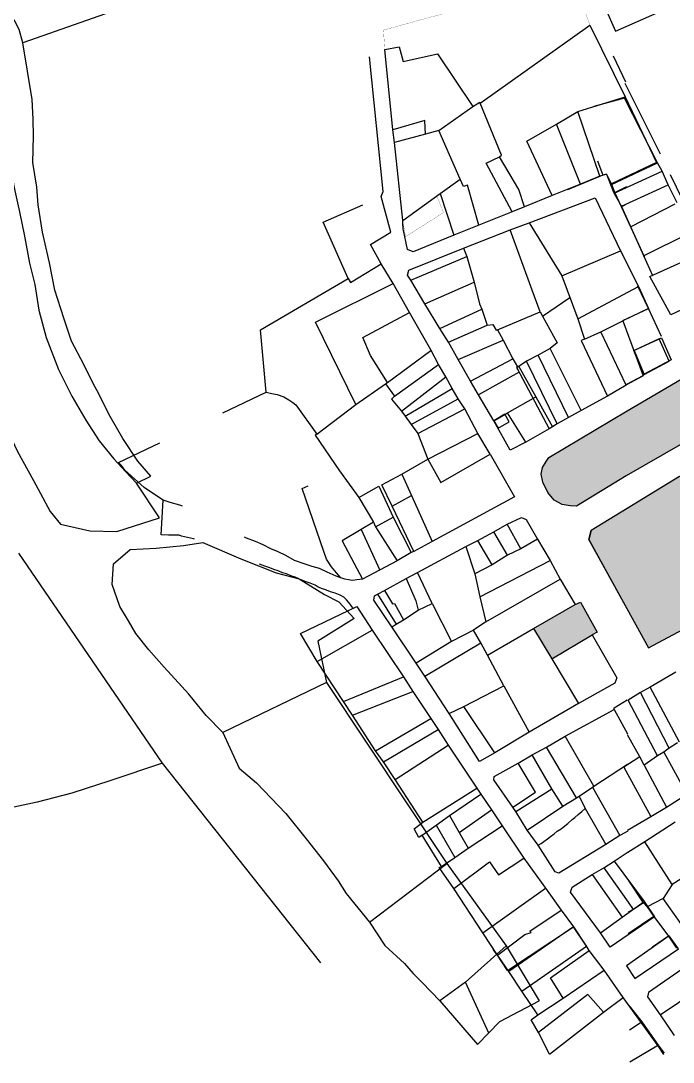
# Model space of a CAD drawing. Header units: millimetres. Extents: x 605783 to 624057, y 1302882 to 1324092.
# Drawn here: x 622509 to 622846, y 1322470 to 1323007 of the extents above; entities that cross this region are included whole.
import ezdxf

# ---------------------------------------------------------------- set-up
doc = ezdxf.new("R2010")
doc.units = ezdxf.units.MM
doc.linetypes.add('DGN Style 2', pattern=[90.06457, 54.038742, -36.025828])
for name, color, linetype in [('-2', 1, 'Continuous'), ('CVL_CUADCON_LIN', 8, 'Continuous'), ('CVL_CUADCON_TIT', 1, 'Continuous')]:
    doc.layers.add(name, color=color, linetype=linetype)
doc.layers.add('Nivel 2', color=7, linetype='Continuous', lineweight=0)
doc.layers.add('Nivel 3', color=7, linetype='Continuous', lineweight=0)

msp = doc.modelspace()

# ---------------------------------------------------------------- hatches: boundary and pattern name
at = {"true_color": 0xc7c8ca}
h = msp.add_hatch(color=9, dxfattribs=at)
h.dxf.hatch_style = 1
h.paths.add_polyline_path([(622853.137, 1322771.514), (622849.656, 1322772.135), (622803.968, 1322744.188), (622802.791, 1322739.612), (622822.492, 1322703.813), (622833.631, 1322683.571), (622895.25, 1322716.511), (622895.032, 1322720.395)])
h.paths.add_polyline_path([(622869.768, 1322799.898), (622870.629, 1322800.638), (622871.741, 1322802.242), (622872.368, 1322804.327), (622873.116, 1322808.013), (622873.214, 1322808.978), (622860.367, 1322828.172), (622822.53, 1322806.099), (622782.019, 1322781.976), (622780.78, 1322779.93), (622778.895, 1322776.848), (622778.046, 1322773.323), (622778.969, 1322769.274), (622781.604, 1322763.863), (622784.788, 1322759.945), (622788.927, 1322757.644), (622793.185, 1322756.918), (622796.332, 1322756.838), (622822.106, 1322772.451)])
h.paths.add_polyline_path([(622798.461, 1322707.165), (622795.683, 1322706.048), (622774.155, 1322693.596), (622783.691, 1322677.955), (622804.481, 1322690.287), (622807.085, 1322691.711)])

# ---------------------------------------------------------------- linework, layer by layer
at = {"layer": '-2', "color": 1, "linetype": 'Continuous'}
for p, q in [((622569.057, 1322768.663), (622576.521, 1322772.284)), ((622582.605, 1322624.123), (622508.398, 1322732.593)), ((622667.296, 1322665.675), (622613.764, 1322639.848)), ((622667.296, 1322665.675), (622729.437, 1322572.267)), ((622664.321, 1322521.054), (622582.605, 1322624.123)), ((622689.516, 1322542.019), (622729.437, 1322572.267)), ((622729.437, 1322572.267), (622760.109, 1322529.769)), ((622760.109, 1322529.769), (622739.037, 1322510.986)), ((622760.109, 1322529.769), (622777.166, 1322501.355)), ((622739.037, 1322510.986), (622725.828, 1322501.41)), ((622751.067, 1322484.736), (622739.037, 1322510.986)), ((622725.828, 1322501.41), (622745.321, 1322478.782)), ((622756.812, 1322490.691), (622777.166, 1322501.355)), ((622745.321, 1322478.782), (622756.812, 1322490.691))]:
    msp.add_line(p, q, dxfattribs=at)
for points in [[(622510.376, 1322995.999), (622508.521, 1323002.913), (622506.347, 1323007.292), (622502.434, 1323013.242), (622500.507, 1323017.361), (622496.406, 1323025.859), (622490.372, 1323038.221), (622486.974, 1323044.412), (622483.1, 1323051.887), (622479.474, 1323059.101), (622476.818, 1323064.51), (622475.465, 1323071.157), (622475.774, 1323083.101), (622474.447, 1323090.765), (622473.153, 1323099.699), (622472.711, 1323102.253), (622468.955, 1323114.302)], [(622789.887, 1323062.525), (622816.536, 1323002.075), (622907.289, 1323042.199)], [(622602.419, 1323036.852), (622602.202, 1323028.466), (622510.376, 1322995.999)], [(622488.796, 1323006.729), (622495.012, 1322991.564), (622497.685, 1322977), (622500.098, 1322962.188), (622501.673, 1322954.264), (622503.142, 1322942.274), (622503.895, 1322932.082), (622506.367, 1322919.558), (622508.631, 1322908.818), (622511.357, 1322896.287), (622513.79, 1322882.238), (622516.556, 1322871.231), (622518.754, 1322857.951), (622522.457, 1322843.869), (622528.894, 1322827.427), (622535.651, 1322813.52), (622542.955, 1322801.125), (622549.798, 1322790.522), (622557.435, 1322781.169), (622563.366, 1322774.659), (622569.057, 1322768.663)], [(622450.174, 1322997.3), (622454.079, 1322981.178), (622453.457, 1322966.953), (622453.468, 1322957.544), (622458.16, 1322942.419), (622461.276, 1322925.3), (622464.418, 1322909.198), (622466.408, 1322897.703), (622472.207, 1322876.192), (622479.288, 1322855.156), (622486.616, 1322833.86), (622492.806, 1322817.679), (622500.246, 1322800.702), (622507.719, 1322784.997), (622515.974, 1322770.034), (622519.613, 1322763.328), (622524.456, 1322754.048), (622529.88, 1322747.551), (622545.04, 1322744.107), (622559.009, 1322743.746), (622581.049, 1322750.806), (622569.057, 1322768.663)], [(622576.521, 1322772.284), (622569.86, 1322780.085), (622562.028, 1322791.731), (622555.46, 1322803.09), (622548.696, 1322816.743), (622546.997, 1322819.839), (622541.919, 1322829.888), (622535.624, 1322842.002), (622531.609, 1322853.804), (622526.903, 1322868.421), (622524.217, 1322882.477), (622520.56, 1322898.338), (622518.381, 1322912.381), (622517.602, 1322921.556), (622515.644, 1322934.322), (622515.992, 1322947.791), (622515.714, 1322956.698), (622515.215, 1322966.883), (622510.376, 1322995.999)], [(622557.306, 1322727.006), (622565.885, 1322734.414), (622579.372, 1322735.083), (622593.387, 1322736.501), (622603.339, 1322738.024), (622622.946, 1322729.634), (622641.31, 1322722.293), (622653.175, 1322719.189), (622666.185, 1322711.224), (622673.713, 1322707.469), (622681.624, 1322698.873), (622662.767, 1322687.154), (622667.296, 1322665.675)], [(622613.764, 1322639.848), (622605.098, 1322648.718), (622596.23, 1322659.628), (622583.377, 1322673.692), (622575.473, 1322682.543), (622568.832, 1322691.106), (622564.933, 1322697.565), (622560.551, 1322705.053), (622556.522, 1322716.346), (622557.306, 1322727.006)], [(622613.764, 1322639.848), (622622.187, 1322621.575), (622631.14, 1322613.969), (622646.233, 1322598.066), (622656.826, 1322585.078), (622665.68, 1322573.66), (622673.291, 1322563.291), (622677.445, 1322556.826), (622689.516, 1322542.019)], [(622582.605, 1322624.123), (622555.426, 1322614.908), (622535.692, 1322608.552), (622517.782, 1322603.928), (622498.361, 1322599.853), (622482.548, 1322597.718), (622468.8, 1322596.802), (622452.558, 1322597.73), (622446.033, 1322600.95)], [(622689.516, 1322542.019), (622697.335, 1322529.865), (622707.518, 1322520.701), (622711.959, 1322515.5), (622716.666, 1322510.801), (622725.828, 1322501.41)]]:
    msp.add_lwpolyline(points, dxfattribs=at)
at = {"color": 1}
for points in [[(622753.757, 1322800.919), (622759.429, 1322804.255)], [(622753.757, 1322800.919), (622755.897, 1322797.051)]]:
    msp.add_lwpolyline(points, dxfattribs=at)
msp.add_lwpolyline([(622753.757, 1322800.919), (622755.897, 1322797.051), (622761.569, 1322800.388), (622759.429, 1322804.255)], close=True, dxfattribs=at)
at = {"layer": 'CVL_CUADCON_LIN', "color": 1, "ltscale": 0.5, "const_width": 0.1, "flags": 128}
for points in [[(622697.368, 1322992.589), (622696.677, 1323002.649), (622753.324, 1323018.201), (622791.608, 1323036.46), (622803.327, 1323005.185)], [(622706.614, 1322904.276), (622724.269, 1322917.065)], [(622724.269, 1322917.065), (622727.643, 1322908.398), (622708.128, 1322895.983)], [(622706.614, 1322904.276), (622708.128, 1322895.983)]]:
    msp.add_lwpolyline(points, dxfattribs=at)
msp.add_lwpolyline([(622706.614, 1322904.276), (622724.269, 1322917.065), (622727.643, 1322908.398), (622708.128, 1322895.983)], close=True, dxfattribs=at)
at = {"layer": 'CVL_CUADCON_TIT', "color": 1, "lineweight": 30, "ltscale": 0.5, "flags": 128}
msp.add_lwpolyline([(622845.102, 1322855.522), (622834.255, 1322875.38), (622864.802, 1322889.15), (622872.558, 1322868.562)], close=True, dxfattribs=at)
msp.add_lwpolyline([(622825.973, 1322837.127), (622840.303, 1322843.783), (622845.26, 1322832.319), (622831.061, 1322824.709), (622825.973, 1322837.127)], dxfattribs=at)
at = {"layer": 'CVL_CUADCON_TIT', "color": 1, "ltscale": 0.5, "flags": 128}
msp.add_lwpolyline([(622831.294, 1322824.817), (622844.171, 1322831.719), (622839.039, 1322843.198), (622826.206, 1322837.235), (622831.294, 1322824.817)], dxfattribs=at)
at = {"layer": 'Nivel 2', "color": 1, "linetype": 'DGN Style 2', "lineweight": -3}
for p, q in [((622701.46, 1322951.182), (622697.368, 1322992.589)), ((622904.162, 1322981.759), (622839.685, 1322938.649)), ((622839.685, 1322938.649), (622821.542, 1322975.013)), ((622706.614, 1322904.276), (622702.384, 1322944.668)), ((622840.607, 1322929.816), (622838.255, 1322934.073)), ((622725.949, 1322918.324), (622736.357, 1322925.697)), ((622815.913, 1322918.362), (622840.607, 1322929.816)), ((622843.707, 1322922.668), (622840.607, 1322929.816)), ((622819.544, 1322911.648), (622843.707, 1322922.668)), ((622848.44, 1322913.47), (622843.707, 1322922.668)), ((622706.614, 1322904.276), (622725.949, 1322918.324)), ((622725.949, 1322918.324), (622732.962, 1322896.761)), ((622854.469, 1322897.548), (622831.07, 1322885.998)), ((622633.23, 1322847.896), (622678.485, 1322874.405)), ((622778.834, 1322854.935), (622792.895, 1322864.624)), ((622777.537, 1322857.107), (622778.834, 1322854.935)), ((622698.799, 1322820.724), (622721.105, 1322837.234)), ((622776.495, 1322834.781), (622770.599, 1322831.635)), ((622782.751, 1322838.305), (622776.495, 1322834.781)), ((622792.257, 1322802.513), (622776.495, 1322834.781)), ((622798.768, 1322806.162), (622782.751, 1322838.305)), ((622786.436, 1322799.239), (622770.599, 1322831.635)), ((622682.486, 1322809.24), (622697.674, 1322819.896)), ((622697.674, 1322819.896), (622698.799, 1322820.724)), ((622662.275, 1322794.057), (622682.486, 1322809.24)), ((622706.231, 1322773.263), (622719.639, 1322781.116)), ((622673.909, 1322775.016), (622683.972, 1322761.225)), ((622683.972, 1322761.225), (622691.559, 1322748.601)), ((622701.112, 1322756.795), (622711.146, 1322762.392)), ((622712.421, 1322733.336), (622701.112, 1322756.795)), ((622691.559, 1322748.601), (622692.575, 1322746.203)), ((622701.74, 1322751.198), (622710.969, 1322732.867)), ((622692.575, 1322746.203), (622703.74, 1322728.488)), ((622739.153, 1322735.955), (622743.806, 1322721.885)), ((622760.659, 1322731.484), (622752.739, 1322726.552)), ((622752.739, 1322726.552), (622743.806, 1322721.885)), ((622743.806, 1322721.885), (622746.45, 1322709.917)), ((622746.45, 1322709.917), (622749.516, 1322697.005)), ((622714.649, 1322703.127), (622721.766, 1322706.541)), ((622707.083, 1322698.116), (622714.649, 1322703.127)), ((622700.928, 1322694.464), (622703.253, 1322695.891)), ((622703.253, 1322695.891), (622707.083, 1322698.116)), ((622743.101, 1322692.796), (622731.795, 1322686.957)), ((622746.968, 1322686.179), (622743.101, 1322692.796)), ((622731.795, 1322686.957), (622713.606, 1322675.719)), ((622750.354, 1322679.82), (622746.968, 1322686.179)), ((622758.848, 1322663.96), (622750.354, 1322679.82)), ((622718.08, 1322668.943), (622713.606, 1322675.719)), ((622730.651, 1322649.716), (622718.08, 1322668.943)), ((622711.806, 1322661.15), (622721.106, 1322647.214)), ((622758.848, 1322663.96), (622771.878, 1322640.027)), ((622721.106, 1322647.214), (622724.855, 1322641.537)), ((622724.855, 1322641.537), (622730.103, 1322633.433)), ((622756.093, 1322566.358), (622769.23, 1322575.077)), ((622733.048, 1322559.41), (622751.44, 1322573.06)), ((622855.705, 1322533.613), (622841.125, 1322554.273))]:
    msp.add_line(p, q, dxfattribs=at)
at = {"layer": 'Nivel 2', "color": 1, "linetype": 'Continuous', "lineweight": -3}
for p, q in [((622815.4, 1322989.393), (622821.608, 1322975.892)), ((622797.081, 1322960.598), (622821.428, 1322968.22)), ((622821.428, 1322968.22), (622837.73, 1322934.194)), ((622725.318, 1322950.779), (622742.91, 1322963.115)), ((622786.073, 1322954.069), (622797.081, 1322960.598)), ((622808.491, 1322927.228), (622797.081, 1322960.598)), ((622798.422, 1322923.079), (622786.073, 1322954.069)), ((622702.384, 1322944.668), (622701.46, 1322951.182)), ((622718.369, 1322948.888), (622702.384, 1322944.668)), ((622725.318, 1322950.779), (622718.369, 1322948.888)), ((622736.357, 1322925.697), (622725.318, 1322950.779)), ((622814.068, 1322922.697), (622838.255, 1322934.073)), ((622837.73, 1322934.194), (622814.442, 1322923.335)), ((622809.96, 1322927.809), (622791.727, 1322920.114)), ((622808.491, 1322927.228), (622798.422, 1322923.079)), ((622812.016, 1322928.122), (622809.96, 1322927.809)), ((622814.068, 1322922.697), (622812.016, 1322928.122)), ((622798.422, 1322923.079), (622783.841, 1322917.194)), ((622815.913, 1322918.362), (622814.068, 1322922.697)), ((622816.248, 1322918.744), (622814.442, 1322923.335)), ((622816.248, 1322918.744), (622822.322, 1322921.888)), ((622783.841, 1322917.194), (622769.541, 1322911.434)), ((622819.544, 1322911.648), (622815.913, 1322918.362)), ((622819.549, 1322911.394), (622816.248, 1322918.744)), ((622763.219, 1322908.876), (622745.937, 1322901.975)), ((622769.541, 1322911.434), (622763.219, 1322908.876)), ((622824.486, 1322901.054), (622819.544, 1322911.648)), ((622819.549, 1322911.394), (622822.051, 1322912.819)), ((622831.417, 1322885.567), (622819.549, 1322911.394)), ((622847.122, 1322912.83), (622824.486, 1322901.054)), ((622762.107, 1322899.535), (622771.918, 1322903.178)), ((622771.918, 1322903.178), (622788.77, 1322875.703)), ((622745.937, 1322901.975), (622732.962, 1322896.761)), ((622738.097, 1322890.08), (622762.107, 1322899.535)), ((622831.07, 1322885.998), (622824.486, 1322901.054)), ((622738.097, 1322890.08), (622739.677, 1322885.644)), ((622788.77, 1322875.703), (622819.188, 1322888.706)), ((622819.188, 1322888.706), (622828.34, 1322870.197)), ((622701.608, 1322871.722), (622695.468, 1322881.868)), ((622710.817, 1322873.592), (622739.677, 1322885.644)), ((622739.677, 1322885.644), (622743.45, 1322872.42)), ((622835.717, 1322875.683), (622831.07, 1322885.998)), ((622710.085, 1322856.777), (622701.608, 1322871.722)), ((622717.976, 1322861.327), (622710.817, 1322873.592)), ((622717.976, 1322861.327), (622743.45, 1322872.42)), ((622788.77, 1322875.703), (622797.021, 1322853.544)), ((622797.021, 1322853.544), (622828.34, 1322870.197)), ((622833.533, 1322858.812), (622828.03, 1322870.368)), ((622725.765, 1322848.548), (622717.976, 1322861.327)), ((622721.209, 1322837.462), (622710.085, 1322856.777)), ((622725.765, 1322848.548), (622747.52, 1322858.457)), ((622747.52, 1322858.457), (622750.204, 1322850.326)), ((622755.535, 1322847.887), (622777.537, 1322857.107)), ((622820.349, 1322852.713), (622833.533, 1322858.812)), ((622840.307, 1322844.38), (622833.533, 1322858.812)), ((622730.286, 1322841.416), (622750.204, 1322850.326)), ((622797.021, 1322853.544), (622800.493, 1322843.067)), ((622808.909, 1322846.901), (622820.314, 1322852.511)), ((622636.173, 1322815.673), (622633.23, 1322847.896)), ((622730.286, 1322841.416), (622725.765, 1322848.548)), ((622755.535, 1322847.887), (622758.424, 1322842.473)), ((622800.493, 1322843.067), (622808.909, 1322846.901)), ((622735.222, 1322832.578), (622730.286, 1322841.416)), ((622735.222, 1322832.578), (622758.424, 1322842.473)), ((622758.424, 1322842.473), (622763.58, 1322832.87)), ((622725.116, 1322829.878), (622721.209, 1322837.462)), ((622702.33, 1322813.55), (622725.116, 1322829.878)), ((622728.936, 1322823.667), (622725.116, 1322829.878)), ((622741.58, 1322821.413), (622735.222, 1322832.578)), ((622741.58, 1322821.413), (622763.58, 1322832.87)), ((622763.58, 1322832.87), (622765.975, 1322828.832)), ((622765.975, 1322828.832), (622766.534, 1322828.852)), ((622766.534, 1322828.852), (622775.335, 1322813.294)), ((622705.932, 1322805.868), (622728.936, 1322823.667)), ((622732.249, 1322817.512), (622728.936, 1322823.667)), ((622822.327, 1322819.76), (622830.742, 1322824.239)), ((622697.674, 1322819.896), (622702.33, 1322813.55)), ((622707.911, 1322803.257), (622732.249, 1322817.512)), ((622735.342, 1322812.147), (622732.249, 1322817.512)), ((622745.847, 1322814.258), (622741.58, 1322821.413)), ((622821.977, 1322819.207), (622812.349, 1322813.555)), ((622710.964, 1322798.985), (622735.342, 1322812.147)), ((622738.716, 1322807.033), (622735.342, 1322812.147)), ((622753.757, 1322800.919), (622745.847, 1322814.258)), ((622760.73, 1322805.021), (622775.335, 1322813.294)), ((622775.335, 1322813.294), (622784.06, 1322797.737)), ((622812.349, 1322813.555), (622798.768, 1322806.162)), ((622714.444, 1322794.302), (622738.716, 1322807.033)), ((622745.465, 1322794.34), (622738.716, 1322807.033)), ((622705.932, 1322805.868), (622707.911, 1322803.257)), ((622707.911, 1322803.257), (622710.964, 1322798.985)), ((622753.757, 1322800.919), (622760.73, 1322805.021)), ((622770.144, 1322789.839), (622760.73, 1322805.021)), ((622792.257, 1322802.513), (622786.436, 1322799.239)), ((622798.768, 1322806.162), (622792.257, 1322802.513)), ((622710.964, 1322798.985), (622714.444, 1322794.302)), ((622782.297, 1322796.712), (622770.144, 1322789.839)), ((622784.06, 1322797.737), (622782.297, 1322796.712)), ((622786.436, 1322799.239), (622784.06, 1322797.737)), ((622714.444, 1322794.302), (622719.639, 1322781.116)), ((622719.639, 1322781.116), (622745.465, 1322794.34)), ((622751.828, 1322783.684), (622745.465, 1322794.34)), ((622706.231, 1322773.263), (622711.146, 1322762.392)), ((622711.146, 1322762.392), (622721.893, 1322738.634)), ((622691.559, 1322748.601), (622685.123, 1322744.799)), ((622692.575, 1322746.203), (622701.74, 1322751.198)), ((622753.725, 1322743.492), (622760.62, 1322747.467)), ((622767.547, 1322734.773), (622760.62, 1322747.467)), ((622685.123, 1322744.799), (622694.833, 1322723.77)), ((622745.404, 1322739.073), (622753.725, 1322743.492)), ((622760.659, 1322731.484), (622753.725, 1322743.492)), ((622739.153, 1322735.955), (622745.404, 1322739.073)), ((622752.739, 1322726.552), (622745.404, 1322739.073)), ((622776.203, 1322739.748), (622767.547, 1322734.773)), ((622776.203, 1322739.748), (622782.792, 1322728.734)), ((622714.213, 1322722.494), (622739.153, 1322735.955)), ((622767.547, 1322734.773), (622760.659, 1322731.484)), ((622703.74, 1322728.488), (622685.925, 1322719.051)), ((622746.45, 1322709.917), (622782.792, 1322728.734)), ((622782.792, 1322728.734), (622788.023, 1322719.08)), ((622708.369, 1322719.424), (622714.213, 1322722.494)), ((622721.766, 1322706.541), (622714.213, 1322722.494)), ((622697.136, 1322713.228), (622708.369, 1322719.424)), ((622749.516, 1322697.005), (622788.023, 1322719.08)), ((622788.023, 1322719.08), (622795.683, 1322706.048)), ((622693.664, 1322711.355), (622697.136, 1322713.228)), ((622693.664, 1322711.355), (622703.253, 1322695.891)), ((622682.861, 1322704.977), (622690.858, 1322692.73)), ((622721.766, 1322706.541), (622731.795, 1322686.957)), ((622774.155, 1322693.596), (622795.683, 1322706.048)), ((622713.606, 1322675.719), (622700.928, 1322694.464)), ((622749.516, 1322697.005), (622743.101, 1322692.796)), ((622750.354, 1322679.82), (622774.155, 1322693.596)), ((622774.155, 1322693.596), (622783.691, 1322677.955)), ((622662.463, 1322676.557), (622690.858, 1322692.73)), ((622690.858, 1322692.73), (622707.06, 1322668.64)), ((622783.691, 1322677.955), (622804.481, 1322690.287)), ((622804.481, 1322690.287), (622817.2, 1322668.136)), ((622718.08, 1322668.943), (622746.968, 1322686.179)), ((622783.691, 1322677.955), (622797.491, 1322654.829)), ((622676.087, 1322655.973), (622662.463, 1322676.557)), ((622676.087, 1322655.973), (622707.06, 1322668.64)), ((622707.06, 1322668.64), (622711.806, 1322661.15)), ((622680.76, 1322648.839), (622711.806, 1322661.15)), ((622738.176, 1322653.279), (622758.848, 1322663.96)), ((622849.636, 1322634.984), (622834.393, 1322663.31)), ((622680.76, 1322648.839), (622676.087, 1322655.973)), ((622838.158, 1322627.825), (622823.141, 1322656.61)), ((622844.187, 1322631.837), (622829.349, 1322660.648)), ((622730.651, 1322649.716), (622738.176, 1322653.279)), ((622754.176, 1322629.344), (622738.176, 1322653.279)), ((622797.491, 1322654.829), (622771.878, 1322640.027)), ((622790.566, 1322637.996), (622815.916, 1322651.86)), ((622815.916, 1322651.86), (622822.639, 1322639.168)), ((622692.553, 1322630.433), (622680.76, 1322648.839)), ((622692.553, 1322630.433), (622721.106, 1322647.214)), ((622696.76, 1322624.853), (622724.855, 1322641.537)), ((622771.878, 1322640.027), (622754.176, 1322629.344)), ((622780.963, 1322632.318), (622790.566, 1322637.996)), ((622805.379, 1322612.141), (622790.566, 1322637.996)), ((622829.042, 1322627.33), (622822.726, 1322638.756)), ((622848.571, 1322634.522), (622844.187, 1322631.837)), ((622696.76, 1322624.853), (622692.553, 1322630.433)), ((622702.732, 1322615.649), (622730.103, 1322633.433)), ((622730.103, 1322633.433), (622744.876, 1322611.186)), ((622773.433, 1322628.324), (622780.963, 1322632.318)), ((622796.407, 1322606.152), (622780.963, 1322632.318)), ((622841.503, 1322629.693), (622838.158, 1322627.825)), ((622844.187, 1322631.837), (622841.503, 1322629.693)), ((622841.503, 1322629.693), (622853.445, 1322608.108)), ((622702.732, 1322615.649), (622696.76, 1322624.853)), ((622766.18, 1322624.098), (622773.433, 1322628.324)), ((622783.687, 1322610.872), (622773.433, 1322628.324)), ((622805.379, 1322612.141), (622822.657, 1322623.642)), ((622831.293, 1322623.073), (622829.042, 1322627.33)), ((622838.158, 1322627.825), (622831.293, 1322623.073)), ((622831.293, 1322623.073), (622842.93, 1322601.309)), ((622717.026, 1322593.56), (622702.732, 1322615.649)), ((622717.026, 1322593.56), (622744.876, 1322611.186)), ((622730.794, 1322596.988), (622746.926, 1322608.093)), ((622744.876, 1322611.186), (622746.926, 1322608.093)), ((622746.926, 1322608.093), (622752.503, 1322599.909)), ((622764.96, 1322599.181), (622783.687, 1322610.872)), ((622789.306, 1322601.874), (622783.687, 1322610.872)), ((622797.71, 1322606.979), (622804.715, 1322611.766)), ((622804.715, 1322611.766), (622805.379, 1322612.141)), ((622804.715, 1322611.766), (622818.775, 1322586.731)), ((622789.306, 1322601.874), (622796.407, 1322606.152)), ((622796.407, 1322606.152), (622797.71, 1322606.979)), ((622797.71, 1322606.979), (622800.768, 1322600.699)), ((622723.865, 1322592.123), (622730.794, 1322596.988)), ((622730.794, 1322596.988), (622735.833, 1322588.326)), ((622735.833, 1322588.326), (622752.503, 1322599.909)), ((622752.503, 1322599.909), (622757.978, 1322591.751)), ((622764.96, 1322599.181), (622763.509, 1322601.279)), ((622770.901, 1322589.444), (622764.96, 1322599.181)), ((622770.901, 1322589.444), (622789.306, 1322601.874)), ((622800.768, 1322600.699), (622811.467, 1322582.125)), ((622716.602, 1322586.957), (622723.865, 1322592.123)), ((622723.865, 1322592.123), (622733.617, 1322575.311)), ((622740.496, 1322580.151), (622757.978, 1322591.751)), ((622757.978, 1322591.751), (622769.23, 1322575.077)), ((622726.59, 1322570.804), (622716.602, 1322586.957)), ((622735.833, 1322588.326), (622740.496, 1322580.151)), ((622776.534, 1322581.768), (622770.901, 1322589.444)), ((622818.775, 1322586.731), (622811.467, 1322582.125)), ((622822.833, 1322588.904), (622818.775, 1322586.731)), ((622831.619, 1322583.512), (622822.903, 1322577.888)), ((622845.772, 1322561.351), (622831.619, 1322583.512)), ((622726.59, 1322570.804), (622733.617, 1322575.311)), ((622733.617, 1322575.311), (622740.496, 1322580.151)), ((622769.23, 1322575.077), (622780.442, 1322559.446)), ((622815.77, 1322573.47), (622823.029, 1322578.28)), ((622751.44, 1322573.06), (622756.093, 1322566.358)), ((622804.402, 1322566.564), (622810.429, 1322570.064)), ((622810.429, 1322570.064), (622815.77, 1322573.47)), ((622810.429, 1322570.064), (622822.99, 1322552.286)), ((622815.77, 1322573.47), (622831.32, 1322552.665)), ((622804.402, 1322566.564), (622819.889, 1322544.514)), ((622858.339, 1322569.378), (622845.772, 1322561.351)), ((622748.068, 1322536.449), (622733.048, 1322559.41)), ((622748.068, 1322536.449), (622780.442, 1322559.446)), ((622780.442, 1322559.446), (622788.5, 1322548.138)), ((622830.898, 1322551.995), (622823.21, 1322563.619)), ((622845.772, 1322561.351), (622841.125, 1322554.273)), ((622841.125, 1322554.273), (622832.837, 1322549.819)), ((622819.889, 1322544.514), (622831.32, 1322552.665)), ((622822.99, 1322552.286), (622825.605, 1322548.59)), ((622825.983, 1322548.75), (622823.044, 1322547.061)), ((622830.898, 1322551.995), (622825.983, 1322548.75)), ((622832.837, 1322549.819), (622830.898, 1322551.995)), ((622832.837, 1322549.819), (622836.284, 1322544.984)), ((622788.5, 1322548.138), (622794.859, 1322539.566)), ((622808.815, 1322536.512), (622819.889, 1322544.514)), ((622836.284, 1322544.984), (622822.984, 1322535.862)), ((622836.284, 1322544.984), (622843.941, 1322534.731)), ((622760.815, 1322517.068), (622794.859, 1322539.566)), ((622794.859, 1322539.566), (622761.439, 1322516.531)), ((622794.859, 1322539.566), (622800.806, 1322530.362)), ((622801.495, 1322529.656), (622794.859, 1322539.566)), ((622755.566, 1322524.969), (622748.068, 1322536.449)), ((622813.714, 1322529.021), (622808.815, 1322536.512)), ((622843.941, 1322534.731), (622835.556, 1322529.11)), ((622843.941, 1322534.731), (622847.952, 1322528.501)), ((622756.057, 1322524.196), (622753.391, 1322527.926)), ((622768.224, 1322506.264), (622801.495, 1322529.656)), ((622800.806, 1322530.362), (622802.107, 1322528.495)), ((622803.003, 1322527.358), (622801.495, 1322529.656)), ((622810.704, 1322517.134), (622803.003, 1322527.358)), ((622760.815, 1322517.068), (622755.566, 1322524.969)), ((622761.439, 1322516.531), (622756.057, 1322524.196)), ((622768.224, 1322506.264), (622761.439, 1322516.531)), ((622789.498, 1322502.784), (622810.704, 1322517.134)), ((622820.46, 1322503.083), (622810.704, 1322517.134)), ((622776.419, 1322494.106), (622768.224, 1322506.264)), ((622839.549, 1322494.046), (622861.893, 1322509.205)), ((622776.419, 1322494.106), (622789.498, 1322502.784)), ((622810.286, 1322495.448), (622820.46, 1322503.083)), ((622830.021, 1322490), (622820.46, 1322503.083)), ((622782.468, 1322473.788), (622810.286, 1322495.448)), ((622830.248, 1322490.423), (622823.834, 1322498.787)), ((622772.892, 1322491.596), (622776.419, 1322494.106)), ((622776.706, 1322485.062), (622772.892, 1322491.596)), ((622830.248, 1322490.423), (622823.823, 1322486.262)), ((622838.523, 1322478.144), (622830.021, 1322490)), ((622838.645, 1322478.44), (622830.248, 1322490.423)), ((622839.549, 1322494.046), (622846.843, 1322483.477)), ((622782.468, 1322473.788), (622776.706, 1322485.062)), ((622838.645, 1322478.44), (622823.841, 1322469.671)), ((622841.826, 1322474.245), (622838.645, 1322478.44)), ((622841.488, 1322473.649), (622838.523, 1322478.144))]:
    msp.add_line(p, q, dxfattribs=at)
at = {"layer": 'Nivel 2', "color": 1, "linetype": 'ByBlock', "lineweight": -3}
msp.add_line((622821.977, 1322819.207), (622808.909, 1322846.901), dxfattribs=at)
at = {"layer": 'Nivel 2', "color": 1, "linetype": 'Continuous', "lineweight": -3, "flags": 128}
for points in [[(622746.583, 1322964.86), (622803.327, 1323005.185), (622821.428, 1322968.22)], [(622697.368, 1322992.589), (622704.719, 1322994.019), (622706.925, 1322986.375), (622724.558, 1322990.452), (622742.91, 1322963.115)], [(622695.572, 1322916.654), (622696.461, 1322919.212), (622689.511, 1322988.902)], [(622742.91, 1322963.115), (622746.461, 1322965.344), (622746.583, 1322964.86)], [(622756.53, 1322937.246), (622757.655, 1322938.074), (622746.583, 1322964.86)], [(622718.369, 1322948.888), (622718.06, 1322955.904), (622701.46, 1322951.182)], [(622783.841, 1322917.194), (622770.751, 1322945.218), (622786.073, 1322954.069)], [(622763.219, 1322908.876), (622749.666, 1322933.881), (622756.53, 1322937.246)], [(622769.541, 1322911.434), (622766.51, 1322920.381), (622756.53, 1322937.246)], [(622745.937, 1322901.975), (622740.133, 1322922.612), (622738.018, 1322921.895), (622736.357, 1322925.697)], [(622814.442, 1322923.335), (622811.852, 1322928.238), (622808.491, 1322927.228)], [(622695.468, 1322881.868), (622690.011, 1322891.855), (622700.435, 1322898.312), (622695.572, 1322916.654)], [(622771.918, 1322903.178), (622805.964, 1322915.969), (622819.188, 1322888.706)], [(622732.962, 1322896.761), (622712.008, 1322888.217), (622709.176, 1322889.285)], [(622710.817, 1322873.592), (622709.041, 1322876.149), (622709.726, 1322878.608), (622738.097, 1322890.08)], [(622682.486, 1322809.24), (622661.651, 1322851.897), (622701.608, 1322871.722)], [(622743.45, 1322872.42), (622746.255, 1322861.366), (622747.52, 1322858.457)], [(622828.34, 1322870.197), (622833.579, 1322858.84), (622820.314, 1322852.511)], [(622698.799, 1322820.724), (622690.058, 1322834.655), (622685.965, 1322843.943), (622710.085, 1322856.777)], [(622750.204, 1322850.326), (622753.227, 1322850.551), (622754.873, 1322847.69), (622755.535, 1322847.887)], [(622820.314, 1322852.511), (622830.735, 1322824.182), (622821.927, 1322819.31)], [(622765.975, 1322828.832), (622765.437, 1322828.38), (622766.681, 1322825.929), (622745.847, 1322814.258)], [(622822.53, 1322806.099), (622860.367, 1322828.172), (622873.214, 1322808.978), (622873.116, 1322808.013), (622872.368, 1322804.327), (622871.741, 1322802.242), (622870.629, 1322800.638), (622869.768, 1322799.898), (622822.106, 1322772.451)], [(622702.33, 1322813.55), (622700.767, 1322812.091), (622705.932, 1322805.868)], [(622770.144, 1322789.839), (622762.181, 1322785.695), (622753.757, 1322800.919)], [(622822.106, 1322772.451), (622796.332, 1322756.838), (622793.185, 1322756.918), (622788.927, 1322757.644), (622784.788, 1322759.945), (622781.604, 1322763.863), (622778.969, 1322769.274), (622778.046, 1322773.323), (622778.895, 1322776.848), (622780.78, 1322779.93), (622782.019, 1322781.976), (622822.53, 1322806.099)], [(622719.639, 1322781.116), (622726.293, 1322769.059), (622751.828, 1322783.684)], [(622760.62, 1322747.467), (622767.941, 1322750.88), (622770.317, 1322749.917), (622776.203, 1322739.748)], [(622685.123, 1322744.799), (622675.365, 1322738.894), (622685.925, 1322719.051)], [(622822.492, 1322703.813), (622802.791, 1322739.612), (622803.968, 1322744.188), (622803.968, 1322744.188)], [(622721.893, 1322738.634), (622712.421, 1322733.336), (622710.969, 1322732.867), (622703.74, 1322728.488)], [(622708.369, 1322719.424), (622713.479, 1322707.839), (622714.649, 1322703.127)], [(622700.928, 1322694.464), (622691.627, 1322708.299), (622692.132, 1322710.505), (622693.664, 1322711.355)], [(622697.136, 1322713.228), (622701.304, 1322706.302), (622702.423, 1322706.52), (622707.083, 1322698.116)], [(622662.463, 1322676.557), (622653.88, 1322691.071), (622682.861, 1322704.977)], [(622795.683, 1322706.048), (622798.461, 1322707.165), (622807.085, 1322691.711), (622804.481, 1322690.287)], [(622817.2, 1322668.136), (622816.105, 1322665.351), (622797.491, 1322654.829)], [(622815.916, 1322651.86), (622815.746, 1322652.599), (622822.592, 1322656.803)], [(622754.176, 1322629.344), (622746.364, 1322624.996), (622730.651, 1322649.716)], [(622763.509, 1322601.279), (622753.654, 1322615.551), (622753.874, 1322617.251), (622766.18, 1322624.098)], [(622763.509, 1322601.279), (622775.216, 1322609.173), (622766.18, 1322624.098)], [(622829.042, 1322627.33), (622820.909, 1322622.014), (622834.745, 1322596.526)], [(622716.602, 1322586.957), (622714.888, 1322585.677), (622712.549, 1322590.197), (622717.026, 1322593.56)], [(622811.467, 1322582.125), (622787.174, 1322567.311), (622785.276, 1322567.938), (622776.534, 1322581.768)], [(622733.048, 1322559.41), (622725.442, 1322570.23), (622726.59, 1322570.804)], [(622808.815, 1322536.512), (622793.242, 1322557.521), (622794.207, 1322560.028), (622804.402, 1322566.564)], [(622831.32, 1322552.665), (622836.671, 1322544.737), (622813.714, 1322529.021)], [(622755.566, 1322524.969), (622769.637, 1322535.586), (622772.896, 1322536.597), (622772.244, 1322537.34), (622788.5, 1322548.138)], [(622789.498, 1322502.784), (622782.867, 1322513.304), (622803.003, 1322527.358)], [(622854.964, 1322520.399), (622833.518, 1322505.665), (622833.128, 1322503.426), (622839.549, 1322494.046)], [(622810.286, 1322495.448), (622802.221, 1322504.557), (622776.706, 1322485.062)]]:
    msp.add_lwpolyline(points, dxfattribs=at)
at = {"layer": 'Nivel 2', "color": 1, "linetype": 'DGN Style 2', "lineweight": -3, "flags": 128}
for points in [[(622838.255, 1322934.073), (622821.215, 1322967.521), (622797.365, 1322961.072), (622809.96, 1322927.809)], [(622878.206, 1322906.942), (622876.311, 1322911.099), (622857.423, 1322902.132), (622839.685, 1322938.649)], [(622678.485, 1322874.405), (622665.608, 1322903.443), (622695.572, 1322916.654)], [(622709.176, 1322889.285), (622706.798, 1322899.98), (622706.626, 1322903.006), (622706.614, 1322904.276)], [(622777.537, 1322857.107), (622773.541, 1322868.427), (622762.107, 1322899.535)], [(622678.485, 1322874.405), (622679.682, 1322872.335), (622695.468, 1322881.868)], [(622778.834, 1322854.935), (622786.384, 1322841.116), (622782.751, 1322838.305)], [(622770.599, 1322831.635), (622765.487, 1322828.227), (622782.297, 1322796.712)], [(622582.977, 1322759.941), (622581.086, 1322761.153), (622573.093, 1322766.437), (622566.604, 1322772.292), (622563.108, 1322775.425), (622561.431, 1322777.804), (622559.771, 1322779.268), (622636.173, 1322815.673)], [(622636.173, 1322815.673), (622639.035, 1322814.985), (622641.822, 1322814.451), (622645.262, 1322813.275), (622647.76, 1322811.778), (622649.903, 1322810.411), (622651.464, 1322809.1), (622662.275, 1322794.057)], [(622662.275, 1322794.057), (622661.33, 1322793.43), (622673.909, 1322775.016)], [(622674.636, 1322719.843), (622672.353, 1322722.431), (622669.896, 1322725.453), (622667.246, 1322729.442), (622665.84, 1322733.419), (622654.777, 1322765.973), (622673.909, 1322775.016)], [(622701.112, 1322756.795), (622695.819, 1322767.873), (622706.231, 1322773.263)], [(622683.972, 1322761.225), (622694.212, 1322767.126), (622701.74, 1322751.198)], [(622680.798, 1322704.361), (622678.744, 1322707.074), (622677.616, 1322708.457), (622676.259, 1322709.816), (622674.291, 1322710.902), (622671.762, 1322711.917), (622669.307, 1322712.601), (622667.233, 1322713.357), (622665.235, 1322714.087), (622662.885, 1322715.05), (622661.422, 1322716.029), (622658.844, 1322717.095), (622656.743, 1322717.649), (622654.493, 1322718.534), (622653.028, 1322719.284), (622651.056, 1322720.091), (622648.805, 1322720.874), (622646.657, 1322721.784), (622644.455, 1322722.414), (622642.357, 1322723.349), (622639.978, 1322724.007), (622637.983, 1322724.991), (622635.402, 1322725.879), (622632.241, 1322727.053), (622625.515, 1322729.632), (622621.928, 1322731.266), (622619.251, 1322732.613), (622616.545, 1322733.655), (622613.74, 1322734.85), (622610.579, 1322736.049), (622606.504, 1322737.231), (622605.241, 1322737.802), (622603.75, 1322738.502), (622601.09, 1322739.06), (622598.536, 1322739.948), (622592.305, 1322741.354), (622591.245, 1322741.898), (622588.224, 1322741.901), (622585.609, 1322741.849), (622581.802, 1322741.936), (622582.977, 1322759.941)], [(622674.636, 1322719.843), (622672.259, 1322720.679), (622667.686, 1322722.78), (622663.668, 1322724.546), (622659.846, 1322725.624), (622655.722, 1322727.035), (622650.663, 1322728.759), (622646.298, 1322731.316), (622642.23, 1322733.159), (622638.591, 1322734.794), (622634.525, 1322736.789), (622630.583, 1322738.605), (622625.929, 1322740.199), (622622.016, 1322742.344), (622618.562, 1322744.613), (622615.032, 1322746.984), (622610.563, 1322749.339), (622607.887, 1322750.787), (622603.92, 1322752.527), (622600.025, 1322753.961), (622595.044, 1322755.838), (622591.504, 1322757.268), (622586.544, 1322758.764), (622582.977, 1322759.941)], [(622685.925, 1322719.051), (622682.976, 1322718.723), (622680.689, 1322718.465), (622678.56, 1322718.79), (622676.711, 1322719.163), (622674.636, 1322719.843)], [(622776.534, 1322581.768), (622778.117, 1322582.668), (622779.524, 1322583.696), (622781.34, 1322585.051), (622782.901, 1322586.231), (622784.793, 1322587.585), (622786.456, 1322588.891), (622788.501, 1322590.218), (622790.318, 1322591.65), (622791.931, 1322592.981), (622794.159, 1322594.917), (622795.515, 1322595.971), (622797.207, 1322597.505), (622799.102, 1322599.114), (622800.768, 1322600.699)]]:
    msp.add_lwpolyline(points, dxfattribs=at)
at = {"layer": 'Nivel 2', "color": 1, "linetype": 'ByBlock', "lineweight": -3, "flags": 128}
for points in [[(622800.493, 1322843.067), (622798.836, 1322842.397), (622812.349, 1322813.555)], [(622751.828, 1322783.684), (622764.37, 1322761.611), (622721.893, 1322738.634)]]:
    msp.add_lwpolyline(points, dxfattribs=at)
at = {"layer": 'Nivel 2', "color": 1, "linetype": 'Continuous', "lineweight": -3, "flags": 128}
msp.add_lwpolyline([(622822.136, 1322519.405), (622826.503, 1322512.83), (622849.036, 1322528.233), (622844.16, 1322534.881)], close=True, dxfattribs=at)
at = {"layer": 'Nivel 3', "color": 1, "linetype": 'Continuous', "lineweight": -3}
for p, q in [((622847.748, 1322671.086), (622834.393, 1322663.31)), ((622834.393, 1322663.31), (622829.349, 1322660.648)), ((622829.349, 1322660.648), (622823.141, 1322656.61)), ((622842.93, 1322601.309), (622853.445, 1322608.108)), ((622834.745, 1322596.526), (622842.93, 1322601.309)), ((622822.707, 1322589.493), (622834.745, 1322596.526)), ((622847.353, 1322593.532), (622831.619, 1322583.512))]:
    msp.add_line(p, q, dxfattribs=at)
at = {"layer": 'Nivel 3', "color": 1, "linetype": 'Continuous', "lineweight": -3, "flags": 128}
msp.add_lwpolyline([(622802.791, 1322739.612), (622833.631, 1322683.571), (622895.25, 1322716.511), (622895.032, 1322720.395), (622853.137, 1322771.514), (622849.656, 1322772.135), (622803.968, 1322744.188)], close=True, dxfattribs=at)

doc.saveas('drawing.dxf')
